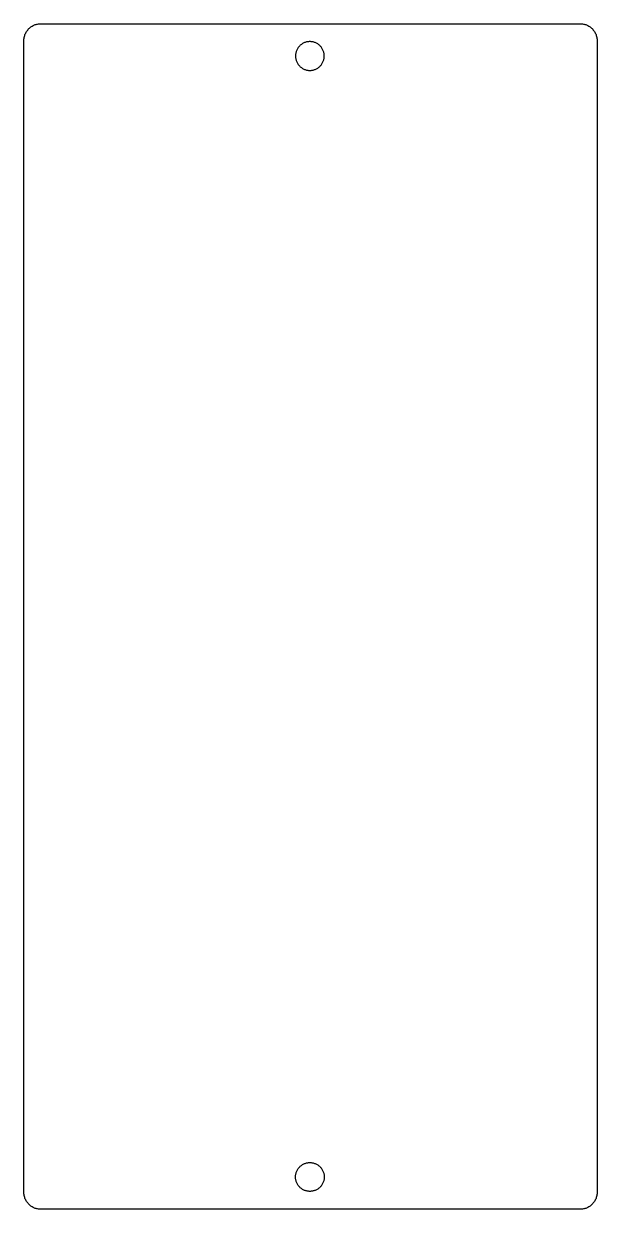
# Model space of a CAD drawing. Header units: millimetres. Extents: x 57 to 112, y -50 to 65.
import ezdxf

# ---------------------------------------------------------------- set-up
doc = ezdxf.new("R2010")
doc.units = ezdxf.units.MM
doc.header["$MEASUREMENT"] = 0
doc.layers.add('Layer 01', color=1, linetype='Continuous', true_color=0xff0000)

msp = doc.modelspace()

# ---------------------------------------------------------------- linework, layer by layer
at = {"layer": 'Layer 01'}
for points in [[(56.69, 63.67, -10.22), (56.69, 65.4, -10.22), (58.33, 65.4, -10.22)], [(110.83, 65.4, -10.22), (112.47, 65.4, -10.22), (112.47, 63.67, -10.22)], [(58.33, -49.88, -10.22), (56.69, -49.88, -10.22), (56.69, -48.15, -10.22)], [(112.47, -48.15, -10.22), (112.47, -49.88, -10.22), (110.83, -49.88, -10.22)]]:
    msp.add_rational_spline(points, [1, 0.707106781187, 1], degree=2, dxfattribs=at)
for points in [[(58.33, 65.4, -10.22), (84.58, 65.4, -10.22), (110.83, 65.4, -10.22)], [(56.69, -48.15, -10.22), (56.69, 7.76, -10.22), (56.69, 63.67, -10.22)], [(112.47, 63.67, -10.22), (112.47, 51.01, -10.22), (112.47, 38.36, -10.22)], [(112.47, 38.36, -10.22), (112.47, -4.89, -10.22), (112.47, -48.15, -10.22)], [(110.83, -49.88, -10.22), (84.58, -49.88, -10.22), (58.33, -49.88, -10.22)]]:
    msp.add_open_spline(points, degree=2, dxfattribs=at)
for points in [[(83.12, 62.26, -10.22), (83.12, 63.66, -10.22), (84.52, 63.66, -10.22), (85.92, 63.66, -10.22), (85.92, 62.26, -10.22), (85.92, 60.86, -10.22), (84.52, 60.86, -10.22), (83.12, 60.86, -10.22), (83.12, 62.26, -10.22)], [(83.12, -46.74, -10.22), (83.12, -48.14, -10.22), (84.52, -48.14, -10.22), (85.92, -48.14, -10.22), (85.92, -46.74, -10.22), (85.92, -45.34, -10.22), (84.52, -45.34, -10.22), (83.12, -45.34, -10.22), (83.12, -46.74, -10.22)]]:
    msp.add_rational_spline(points, [1, 0.707106900396, 1, 0.707106781187, 1, 0.707106781187, 1, 0.707106781187, 1], degree=2, knots=[0, 0, 0, 2.199115, 2.199115, 4.39823, 4.39823, 6.597344, 6.597344, 8.796459, 8.796459, 8.796459], dxfattribs=at)

doc.saveas('drawing.dxf')
